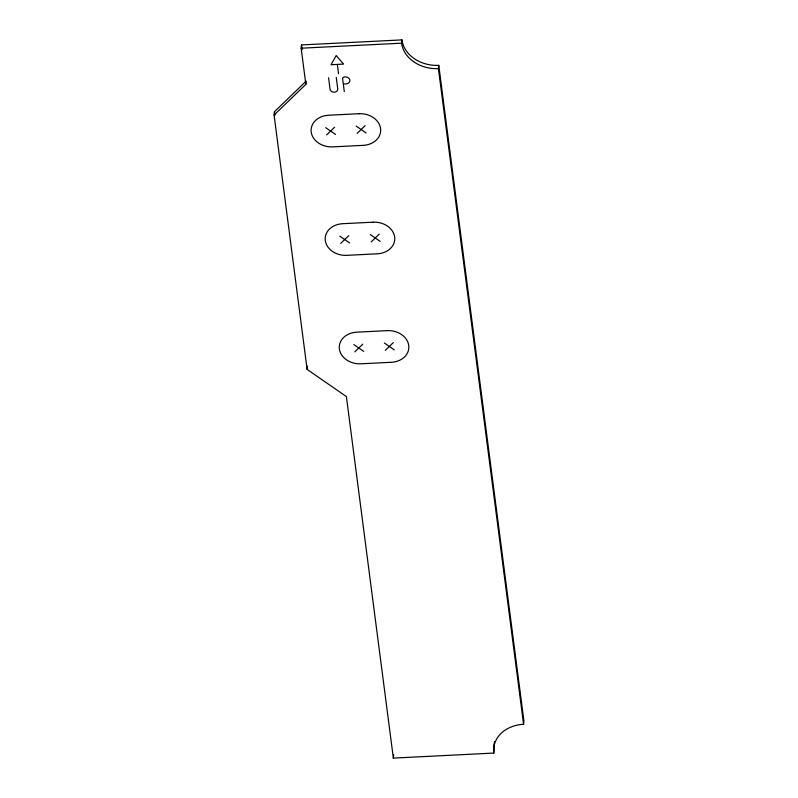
<?xml version="1.0" encoding="UTF-8"?>
<svg xmlns="http://www.w3.org/2000/svg" width="798" height="798" viewBox="0 0 798 798"><rect width="100%" height="100%" fill="white"/><g stroke="black" fill="none" stroke-linecap="round" stroke-linejoin="round"><path stroke-width="1.2" d="M274.083 115.052L305.843 84.349L301.155 48.199L301.494 44.927L401.943 39.9A33.546 27.092 5.9 0 0 438.76 65.346L523.917 721.013L523.578 724.295A33.546 27.092 5.9 0 0 493.802 753.073L393.354 758.1L346.392 396.566L307.12 369.414L274.083 115.052L274.422 111.77L306.183 81.067M305.843 84.349L306.073 82.164M307.12 369.414L307.459 366.132M523.578 724.295L438.421 68.628A33.546 27.092 5.9 0 1 401.603 43.182L401.943 39.9M438.421 68.628L438.76 65.346M393.354 758.1L393.693 754.818M493.802 753.073L494.142 749.801A33.546 27.092 5.9 0 1 494.63 741.542M326.621 134.932L334.631 127.191M357.145 133.406L365.155 125.665M340.706 243.4L348.716 235.649M371.23 241.874L379.24 234.123M354.791 351.868L362.811 344.118M385.314 350.342L393.334 342.591M301.155 48.199L401.603 43.182M336.886 64.439L331.04 64.728L336.177 55.551L343.619 64.099L337.335 64.419L338.522 73.625M343.758 84.019L346.053 83.9A4.309 3.481 5.9 0 0 349.873 80.209A4.309 3.481 5.9 0 0 345.145 76.937L344.497 76.967A2.095 1.696 5.9 0 0 342.631 78.763L344.287 91.531M356.187 126.114L366.102 132.957M325.664 127.64L335.579 134.483M370.282 234.572L380.187 241.425M339.758 236.098L349.674 242.951M384.367 343.04L394.282 349.893M353.843 344.566L363.758 351.419M336.247 77.376L337.734 88.867A3.87 3.122 5.9 0 1 334.302 92.189A3.87 3.122 5.9 0 1 330.063 89.256L328.567 77.765M301.494 44.927L302.113 49.745M274.422 111.77L274.901 115.471M359.09 113.715L328.567 115.241A19.571 15.8 5.9 0 0 311.2 132.029A19.571 15.8 5.9 0 0 332.676 146.882L363.2 145.356A19.571 15.8 5.9 0 0 380.576 128.568A19.571 15.8 5.9 0 0 359.09 113.715M373.185 222.183L342.661 223.709A19.571 15.8 5.9 0 0 325.285 240.497A19.571 15.8 5.9 0 0 346.771 255.34L377.294 253.814A19.571 15.8 5.9 0 0 394.661 237.026A19.571 15.8 5.9 0 0 373.185 222.183M387.269 330.641L356.746 332.168A19.571 15.8 5.9 0 0 339.379 348.965A19.571 15.8 5.9 0 0 360.856 363.808L391.379 362.282A19.571 15.8 5.9 0 0 408.746 345.494A19.571 15.8 5.9 0 0 387.269 330.641"/></g></svg>
